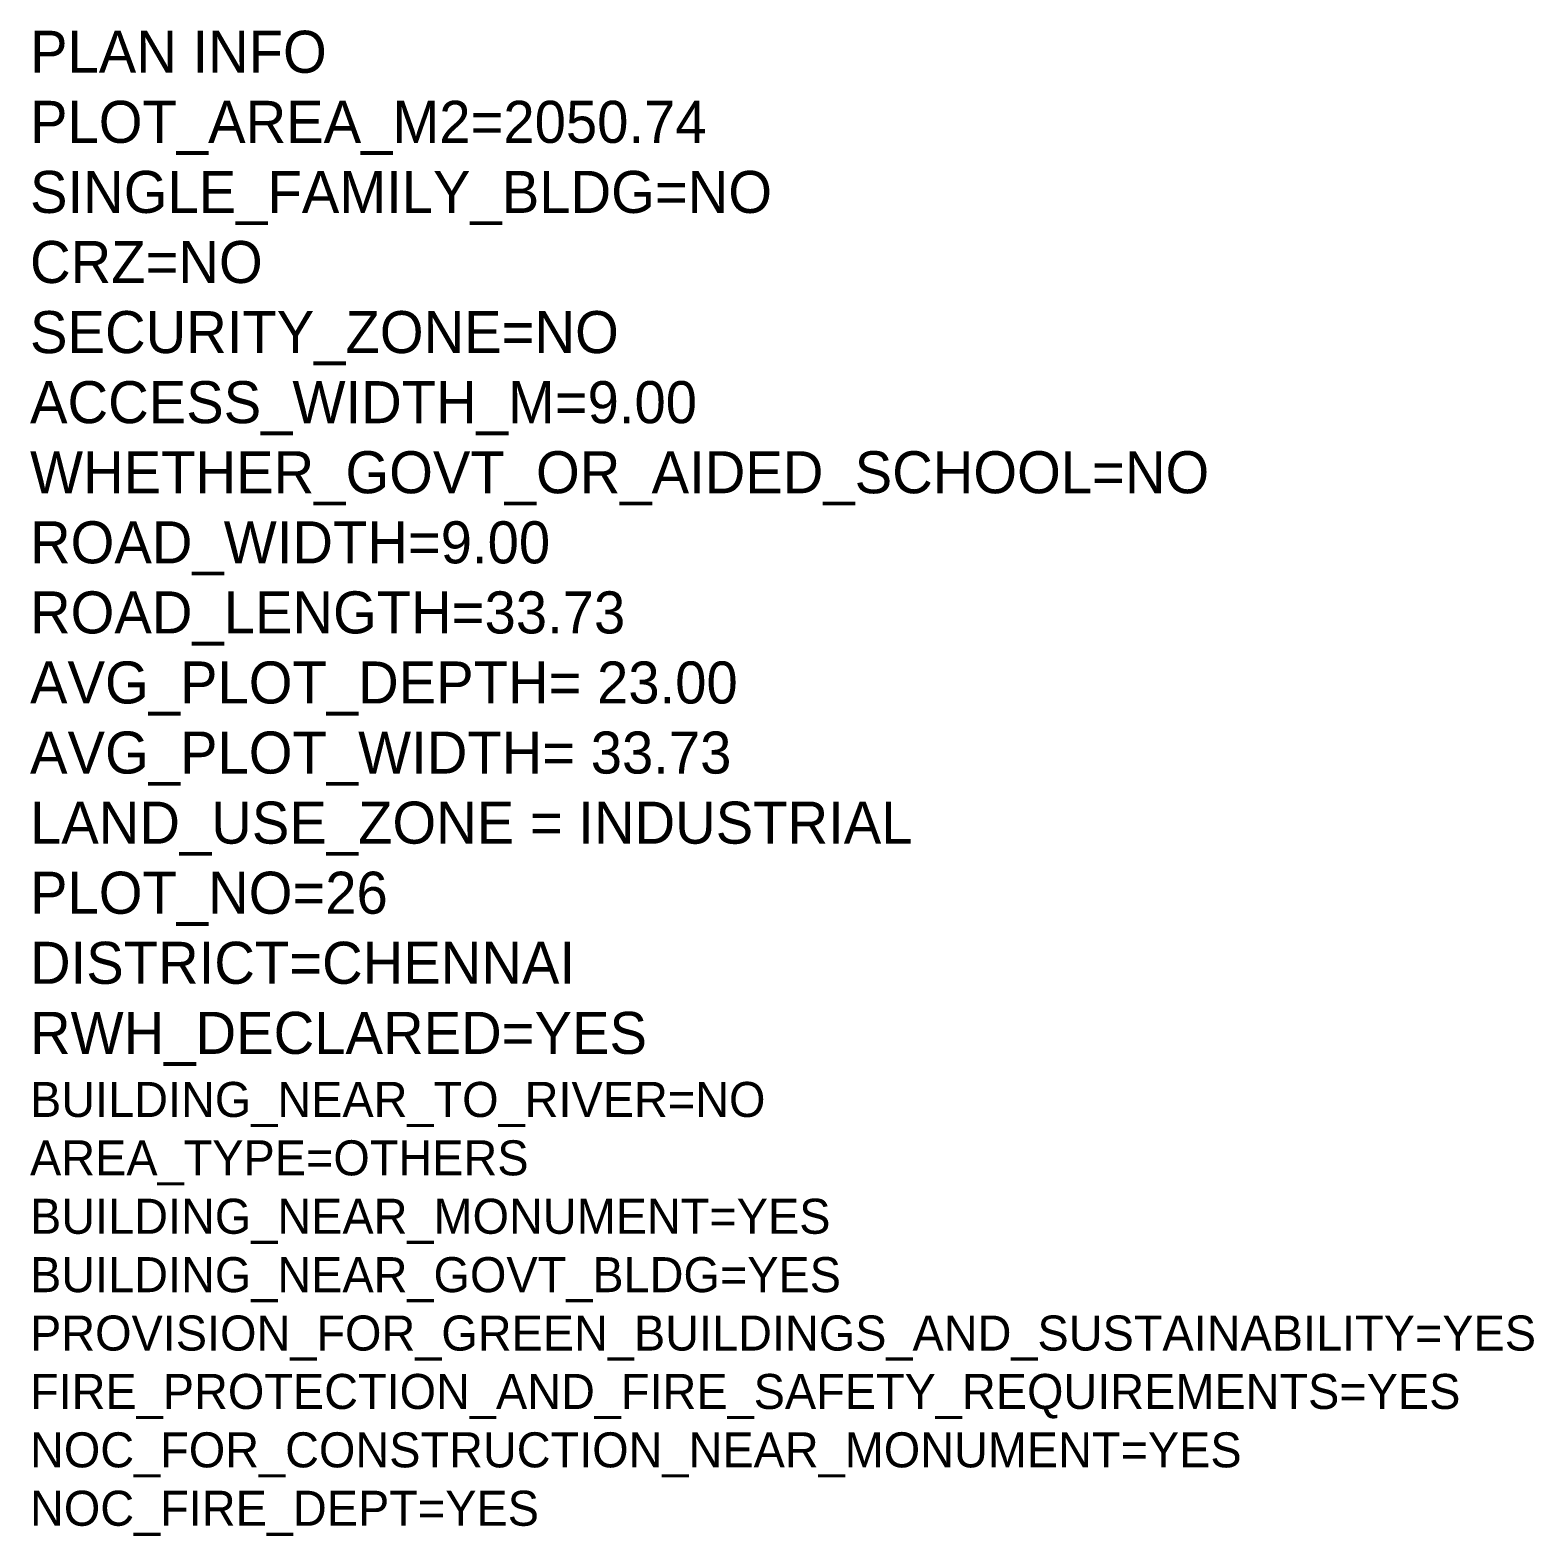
# Model space of a CAD drawing. Header units: metres. Extents: x 1422408 to 2267436, y 3843 to 80428.
# Drawn here: x 2267015.82 to 2267051.59, y 3975.05 to 4010.87 of the extents above; entities that cross this region are included whole.
import ezdxf

# ---------------------------------------------------------------- set-up
doc = ezdxf.new("R2010")
doc.units = ezdxf.units.M
doc.header["$LTSCALE"] = 3.5
doc.header["$MEASUREMENT"] = 0
doc.layers.add('PLAN_INFO', color=1, linetype='CONTINUOUS', plot=False)

msp = doc.modelspace()

# ---------------------------------------------------------------- texts
at = {"layer": 'PLAN_INFO', "insert": (2267015.81751, 4010.85754), "char_height": 1, "width": 36.1755827, "attachment_point": 1}
msp.add_mtext('PLAN INFO\\PPLOT_AREA_M2=2050.74\\PSINGLE_FAMILY_BLDG=NO\\PCRZ=NO\\PSECURITY_ZONE=NO\\PACCESS_WIDTH_M=9.00\\PWHETHER_GOVT_OR_AIDED_SCHOOL=NO\\PROAD_WIDTH=9.00\\PROAD_LENGTH=33.73\\PAVG_PLOT_DEPTH= 23.00\\PAVG_PLOT_WIDTH= 33.73\\PLAND_USE_ZONE = INDUSTRIAL\\PPLOT_NO=26 \\PDISTRICT=CHENNAI\\PRWH_DECLARED=YES\\P{\\H0.83333x;BUILDING_NEAR_TO_RIVER=NO\\PAREA_TYPE=OTHERS\\PBUILDING_NEAR_MONUMENT=YES\\PBUILDING_NEAR_GOVT_BLDG=YES\\PPROVISION_FOR_GREEN_BUILDINGS_AND_SUSTAINABILITY=YES\\PFIRE_PROTECTION_AND_FIRE_SAFETY_REQUIREMENTS=YES\\PNOC_FOR_CONSTRUCTION_NEAR_MONUMENT=YES\\PNOC_FIRE_DEPT=YES}', dxfattribs=at)

doc.saveas('drawing.dxf')
